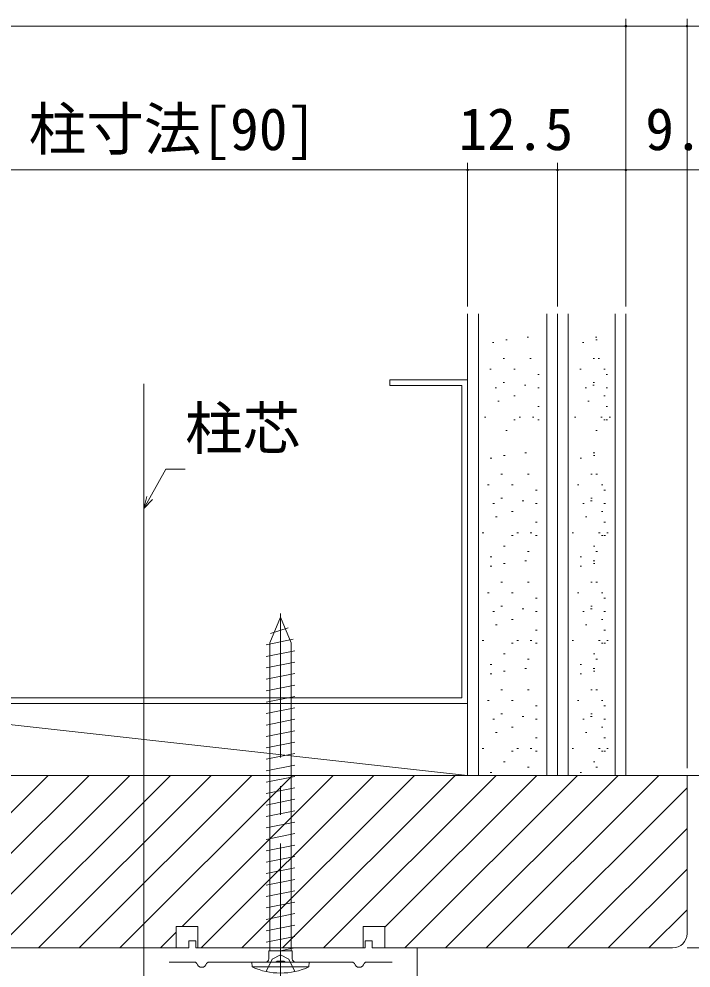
# Model space of a CAD drawing. Units: millimetres, scale not verified. Extents: x -1188 to -198, y -840 to 759.
# Drawn here: x -957.2 to -863.8, y 294.7 to 426.7 of the extents above; entities that cross this region are included whole.
import ezdxf
from ezdxf.enums import TextEntityAlignment as Align

# ---------------------------------------------------------------- set-up
doc = ezdxf.new("R2010")
doc.units = ezdxf.units.MM
doc.header["$LTSCALE"] = 4
doc.linetypes.add('CHAIN1', pattern=[8, 5, -1, 1, -1])
doc.linetypes.add('DASHED1', pattern=[1.8, 1.2, -0.6])
for name, color, linetype, lineweight in [('0-3_YKK_D', 6, 'Continuous', 9), ('0-4_YKK_11', 7, 'Continuous', 9), ('0-5_YKK_12', 2, 'Continuous', 9), ('0-6_YSS_K', 3, 'Continuous', 9), ('0-7_YKK_13', 4, 'Continuous', 9)]:
    doc.layers.add(name, color=color, linetype=linetype, lineweight=lineweight)
doc.styles.add('ＭＳ ゴシック', font='')
doc.styles.get('ＭＳ ゴシック').set_extended_font_data('MS Gothic')

msp = doc.modelspace()

# ---------------------------------------------------------------- linework, layer by layer
at = {"layer": '0-3_YKK_D'}
for p, q in [((-872.867, 386.661), (-872.867, 426.66)), ((-872.867, 386.661), (-872.867, 426.66)), ((-864.367, 322.461), (-864.367, 426.66)), ((-872.867, 425.66), (-1006.867, 425.66)), ((-872.867, 425.66), (-864.367, 425.66)), ((-864.367, 425.66), (-849.467, 425.66)), ((-894.867, 386.661), (-894.867, 406.661)), ((-894.867, 386.661), (-894.867, 406.661)), ((-882.367, 386.661), (-882.367, 406.661)), ((-882.367, 386.661), (-882.367, 406.661)), ((-872.867, 386.661), (-872.867, 406.661)), ((-894.867, 405.661), (-984.867, 405.661)), ((-894.867, 405.661), (-882.367, 405.661)), ((-882.367, 405.661), (-872.867, 405.661)), ((-872.867, 405.661), (-857.967, 405.661)), ((-939.039, 360.043), (-936.82, 364.025)), ((-936.82, 364.025), (-934.12, 364.025)), ((-939.867, 358.559), (-939.437, 360.265)), ((-939.867, 358.559), (-939.039, 360.043)), ((-938.641, 359.822), (-939.867, 358.559)), ((-864.367, 297.461), (-792.367, 297.461))]:
    msp.add_line(p, q, dxfattribs=at)
for centre, start, end in [((-872.867, 425.66), 0, 180), ((-872.867, 425.66), 0, 180), ((-872.867, 425.66), 180, 0), ((-872.867, 425.66), 180, 0), ((-864.367, 425.66), 0, 180), ((-864.367, 425.66), 180, 0), ((-894.867, 405.661), 0, 180), ((-894.867, 405.661), 0, 180), ((-894.867, 405.661), 180, 0), ((-894.867, 405.661), 180, 0), ((-882.367, 405.661), 0, 180), ((-882.367, 405.661), 0, 180), ((-882.367, 405.661), 180, 0), ((-882.367, 405.661), 180, 0), ((-872.867, 405.661), 0, 180), ((-872.867, 405.661), 180, 0)]:
    msp.add_arc(centre, 0.106, start, end, dxfattribs=at)
at = {"layer": '0-4_YKK_11'}
for p, q in [((-933.617, 298.461), (-932.617, 298.461)), ((-933.617, 297.461), (-933.617, 298.461)), ((-932.617, 298.461), (-932.617, 297.461)), ((-909.117, 298.461), (-908.117, 298.461)), ((-909.117, 297.461), (-909.117, 298.461)), ((-908.117, 298.461), (-908.117, 297.461)), ((-939.867, 297.461), (-933.617, 297.461)), ((-939.867, 275.861), (-939.867, 297.461)), ((-932.617, 297.461), (-909.117, 297.461)), ((-908.117, 297.461), (-901.867, 297.461)), ((-901.867, 297.461), (-901.867, 275.861)), ((-932.694, 295.461), (-936.367, 295.461)), ((-932.499, 295.305), (-932.694, 295.461)), ((-930.939, 295.461), (-931.134, 295.305)), ((-921.537, 295.461), (-930.939, 295.461)), ((-921.346, 295.603), (-921.537, 295.461)), ((-920.388, 295.603), (-921.346, 295.603)), ((-920.196, 295.461), (-920.388, 295.603)), ((-910.794, 295.461), (-920.196, 295.461)), ((-910.599, 295.305), (-910.794, 295.461)), ((-909.039, 295.461), (-909.234, 295.305)), ((-905.367, 295.461), (-909.039, 295.461))]:
    msp.add_line(p, q, dxfattribs=at)
for centre in [(-931.817, 295.461), (-909.917, 295.461)]:
    msp.add_arc(centre, 0.7, 192.8396, 347.16039, dxfattribs=at)
at = {"layer": '0-5_YKK_12'}
for p, q in [((-939.867, 375.909), (-939.867, 202.961)), ((-1017.867, 321.461), (-861.867, 321.461))]:
    msp.add_line(p, q, dxfattribs=at)
at = {"layer": '0-6_YSS_K'}
for p, q in [((-894.867, 385.661), (-894.867, 321.461)), ((-893.367, 321.461), (-893.367, 385.661)), ((-883.867, 385.661), (-883.867, 321.461)), ((-882.367, 385.661), (-882.367, 321.461)), ((-882.367, 321.461), (-882.367, 385.661)), ((-880.867, 321.461), (-880.867, 385.661)), ((-874.367, 385.661), (-874.367, 321.461)), ((-872.867, 321.461), (-872.867, 385.661)), ((-891.412, 381.654), (-891.212, 381.654)), ((-889.559, 382.025), (-889.359, 382.025)), ((-886.594, 382.395), (-886.394, 382.395)), ((-878.912, 381.654), (-878.712, 381.654)), ((-877.094, 382.395), (-876.894, 382.395)), ((-877.059, 382.025), (-876.859, 382.025)), ((-889.929, 379.43), (-889.729, 379.43)), ((-886.223, 379.43), (-886.023, 379.43)), ((-877.429, 379.43), (-877.229, 379.43)), ((-876.723, 379.43), (-876.523, 379.43)), ((-891.782, 377.948), (-891.583, 377.948)), ((-888.447, 377.948), (-888.247, 377.948)), ((-879.282, 377.948), (-879.083, 377.948)), ((-875.947, 377.948), (-875.747, 377.948)), ((-894.867, 376.461), (-905.667, 376.461)), ((-894.867, 331.461), (-894.867, 376.461)), ((-885.111, 377.206), (-884.911, 377.206)), ((-875.611, 377.206), (-875.411, 377.206)), ((-895.667, 375.661), (-895.667, 332.26)), ((-891.041, 375.353), (-890.841, 375.353)), ((-889.929, 376.094), (-889.729, 376.094)), ((-886.964, 375.724), (-886.764, 375.724)), ((-885.111, 375.353), (-884.911, 375.353)), ((-878.541, 375.353), (-878.341, 375.353)), ((-877.464, 375.724), (-877.264, 375.724)), ((-877.429, 376.094), (-877.229, 376.094)), ((-875.611, 375.353), (-875.411, 375.353)), ((-888.447, 374.241), (-888.247, 374.241)), ((-875.947, 374.241), (-875.747, 374.241)), ((-890.671, 373.5), (-890.471, 373.5)), ((-885.111, 372.759), (-884.911, 372.759)), ((-878.171, 373.5), (-877.971, 373.5)), ((-875.611, 372.759), (-875.411, 372.759)), ((-892.524, 371.276), (-892.324, 371.276)), ((-887.706, 371.276), (-887.506, 371.276)), ((-885.852, 371.276), (-885.652, 371.276)), ((-880.024, 371.276), (-879.824, 371.276)), ((-876.352, 371.276), (-876.152, 371.276)), ((-875.206, 371.276), (-875.006, 371.276)), ((-888.447, 370.906), (-888.247, 370.906)), ((-885.111, 370.906), (-884.911, 370.906)), ((-875.947, 370.906), (-875.747, 370.906)), ((-875.611, 370.906), (-875.411, 370.906)), ((-889.559, 369.423), (-889.359, 369.423)), ((-877.059, 369.423), (-876.859, 369.423)), ((-889.863, 365.942), (-889.663, 365.942)), ((-886.898, 366.313), (-886.698, 366.313)), ((-877.398, 366.313), (-877.198, 366.313)), ((-877.363, 365.942), (-877.163, 365.942)), ((-891.716, 365.571), (-891.516, 365.571)), ((-879.216, 365.571), (-879.016, 365.571)), ((-890.233, 363.348), (-890.033, 363.348)), ((-886.527, 363.348), (-886.327, 363.348)), ((-877.733, 363.348), (-877.533, 363.348)), ((-877.027, 363.348), (-876.827, 363.348)), ((-892.086, 361.865), (-891.886, 361.865)), ((-888.751, 361.865), (-888.551, 361.865)), ((-879.586, 361.865), (-879.386, 361.865)), ((-876.251, 361.865), (-876.051, 361.865)), ((-885.415, 361.124), (-885.215, 361.124)), ((-875.915, 361.124), (-875.715, 361.124)), ((-891.345, 359.271), (-891.145, 359.271)), ((-890.233, 360.012), (-890.033, 360.012)), ((-887.268, 359.641), (-887.068, 359.641)), ((-885.415, 359.271), (-885.215, 359.271)), ((-878.845, 359.271), (-878.645, 359.271)), ((-877.768, 359.641), (-877.568, 359.641)), ((-877.733, 360.012), (-877.533, 360.012)), ((-875.915, 359.271), (-875.715, 359.271)), ((-888.751, 358.159), (-888.551, 358.159)), ((-876.251, 358.159), (-876.051, 358.159)), ((-890.975, 357.418), (-890.775, 357.418)), ((-885.415, 356.676), (-885.215, 356.676)), ((-878.475, 357.418), (-878.275, 357.418)), ((-875.915, 356.676), (-875.715, 356.676)), ((-892.828, 355.194), (-892.628, 355.194)), ((-888.01, 355.194), (-887.81, 355.194)), ((-886.156, 355.194), (-885.956, 355.194)), ((-880.328, 355.194), (-880.128, 355.194)), ((-876.656, 355.194), (-876.456, 355.194)), ((-875.51, 355.194), (-875.31, 355.194)), ((-888.751, 354.823), (-888.551, 354.823)), ((-885.415, 354.823), (-885.215, 354.823)), ((-876.251, 354.823), (-876.051, 354.823)), ((-875.915, 354.823), (-875.715, 354.823)), ((-889.863, 353.341), (-889.663, 353.341)), ((-886.527, 352.599), (-886.327, 352.599)), ((-877.363, 353.341), (-877.163, 353.341)), ((-877.027, 352.599), (-876.827, 352.599)), ((-891.716, 351.858), (-891.516, 351.858)), ((-886.898, 351.313), (-886.698, 351.313)), ((-879.216, 351.858), (-879.016, 351.858)), ((-877.398, 351.313), (-877.198, 351.313)), ((-891.716, 350.571), (-891.516, 350.571)), ((-889.863, 350.942), (-889.663, 350.942)), ((-879.216, 350.571), (-879.016, 350.571)), ((-877.363, 350.942), (-877.163, 350.942)), ((-890.233, 348.348), (-890.033, 348.348)), ((-886.527, 348.348), (-886.327, 348.348)), ((-877.733, 348.348), (-877.533, 348.348)), ((-877.027, 348.348), (-876.827, 348.348)), ((-892.086, 346.865), (-891.886, 346.865)), ((-888.751, 346.865), (-888.551, 346.865)), ((-885.415, 346.124), (-885.215, 346.124)), ((-879.586, 346.865), (-879.386, 346.865)), ((-876.251, 346.865), (-876.051, 346.865)), ((-875.915, 346.124), (-875.715, 346.124)), ((-890.233, 345.012), (-890.033, 345.012)), ((-887.268, 344.641), (-887.068, 344.641)), ((-877.768, 344.641), (-877.568, 344.641)), ((-877.733, 345.012), (-877.533, 345.012)), ((-891.345, 344.271), (-891.145, 344.271)), ((-885.415, 344.271), (-885.215, 344.271)), ((-878.845, 344.271), (-878.645, 344.271)), ((-875.915, 344.271), (-875.715, 344.271)), ((-890.975, 342.418), (-890.775, 342.418)), ((-888.751, 343.159), (-888.551, 343.159)), ((-878.475, 342.418), (-878.275, 342.418)), ((-876.251, 343.159), (-876.051, 343.159)), ((-885.415, 341.676), (-885.215, 341.676)), ((-875.915, 341.676), (-875.715, 341.676)), ((-892.828, 340.194), (-892.628, 340.194)), ((-888.751, 339.823), (-888.551, 339.823)), ((-888.01, 340.194), (-887.81, 340.194)), ((-886.156, 340.194), (-885.956, 340.194)), ((-885.415, 339.823), (-885.215, 339.823)), ((-880.328, 340.194), (-880.128, 340.194)), ((-876.656, 340.194), (-876.456, 340.194)), ((-876.251, 339.823), (-876.051, 339.823)), ((-875.915, 339.823), (-875.715, 339.823)), ((-875.51, 340.194), (-875.31, 340.194)), ((-889.863, 338.341), (-889.663, 338.341)), ((-877.363, 338.341), (-877.163, 338.341)), ((-891.716, 336.858), (-891.516, 336.858)), ((-886.527, 337.599), (-886.327, 337.599)), ((-879.216, 336.858), (-879.016, 336.858)), ((-877.027, 337.599), (-876.827, 337.599)), ((-891.716, 335.571), (-891.516, 335.571)), ((-889.863, 335.942), (-889.663, 335.942)), ((-886.898, 336.313), (-886.698, 336.313)), ((-879.216, 335.571), (-879.016, 335.571)), ((-877.398, 336.313), (-877.198, 336.313)), ((-877.363, 335.942), (-877.163, 335.942)), ((-890.233, 333.347), (-890.033, 333.347)), ((-886.527, 333.347), (-886.327, 333.347)), ((-877.733, 333.347), (-877.533, 333.347)), ((-877.027, 333.347), (-876.827, 333.347)), ((-894.867, 331.461), (-984.867, 331.461)), ((-895.667, 332.26), (-984.067, 332.26)), ((-894.867, 321.461), (-894.867, 331.461)), ((-892.086, 331.865), (-891.886, 331.865)), ((-888.751, 331.865), (-888.551, 331.865)), ((-879.586, 331.865), (-879.386, 331.865)), ((-876.251, 331.865), (-876.051, 331.865)), ((-890.233, 330.012), (-890.033, 330.012)), ((-885.415, 331.124), (-885.215, 331.124)), ((-877.733, 330.012), (-877.533, 330.012)), ((-875.915, 331.124), (-875.715, 331.124)), ((-891.345, 329.271), (-891.145, 329.271)), ((-887.268, 329.641), (-887.068, 329.641)), ((-885.415, 329.271), (-885.215, 329.271)), ((-878.845, 329.271), (-878.645, 329.271)), ((-877.768, 329.641), (-877.568, 329.641)), ((-875.915, 329.271), (-875.715, 329.271)), ((-890.975, 327.418), (-890.775, 327.418)), ((-888.751, 328.159), (-888.551, 328.159)), ((-878.475, 327.418), (-878.275, 327.418)), ((-876.251, 328.159), (-876.051, 328.159)), ((-885.415, 326.676), (-885.215, 326.676)), ((-875.915, 326.676), (-875.715, 326.676)), ((-892.828, 325.194), (-892.628, 325.194)), ((-888.751, 324.823), (-888.551, 324.823)), ((-888.01, 325.194), (-887.81, 325.194)), ((-886.156, 325.194), (-885.956, 325.194)), ((-885.415, 324.823), (-885.215, 324.823)), ((-880.328, 325.194), (-880.128, 325.194)), ((-876.656, 325.194), (-876.456, 325.194)), ((-876.251, 324.823), (-876.051, 324.823)), ((-875.915, 324.823), (-875.715, 324.823)), ((-875.51, 325.194), (-875.31, 325.194)), ((-889.863, 323.341), (-889.663, 323.341)), ((-886.527, 322.599), (-886.327, 322.599)), ((-877.363, 323.341), (-877.163, 323.341)), ((-877.027, 322.599), (-876.827, 322.599)), ((-889.367, 321.461), (-990.367, 321.461)), ((-984.867, 321.461), (-894.867, 321.461)), ((-977.141, 297.461), (-953.141, 321.461)), ((-971.484, 297.461), (-947.484, 321.461)), ((-965.828, 297.461), (-941.828, 321.461)), ((-960.171, 297.461), (-936.171, 321.461)), ((-954.514, 297.461), (-930.514, 321.461)), ((-948.857, 297.461), (-924.857, 321.461)), ((-943.2, 297.461), (-919.2, 321.461)), ((-934.543, 300.461), (-913.543, 321.461)), ((-931.886, 297.461), (-907.886, 321.461)), ((-926.23, 297.461), (-902.23, 321.461)), ((-920.573, 297.461), (-896.573, 321.461)), ((-914.916, 297.461), (-890.916, 321.461)), ((-906.367, 300.353), (-885.259, 321.461)), ((-903.602, 297.461), (-879.602, 321.461)), ((-897.945, 297.461), (-873.945, 321.461)), ((-894.867, 321.461), (-882.367, 321.461)), ((-892.288, 297.461), (-868.288, 321.461)), ((-891.716, 321.858), (-891.516, 321.858)), ((-864.367, 321.461), (-889.367, 321.461)), ((-882.367, 321.461), (-872.867, 321.461)), ((-879.216, 321.858), (-879.016, 321.858)), ((-864.367, 299.461), (-864.367, 321.461)), ((-886.632, 297.461), (-864.367, 319.725)), ((-880.975, 297.461), (-864.367, 314.069)), ((-875.318, 297.461), (-864.367, 308.412)), ((-869.661, 297.461), (-864.367, 302.755)), ((-937.543, 297.461), (-935.367, 299.637)), ((-935.367, 300.461), (-932.367, 300.461)), ((-935.367, 297.461), (-935.367, 300.461)), ((-932.367, 300.461), (-932.367, 297.461)), ((-909.367, 300.461), (-906.367, 300.461)), ((-909.367, 297.461), (-909.367, 300.461)), ((-906.367, 300.461), (-906.367, 297.461)), ((-1013.367, 297.461), (-935.367, 297.461)), ((-932.367, 297.461), (-909.367, 297.461)), ((-906.367, 297.461), (-866.367, 297.461))]:
    msp.add_line(p, q, dxfattribs=at)
for points in [[(-905.667, 376.461), (-905.667, 375.661), (-895.667, 375.661)], [(-894.867, 331.461), (-984.867, 331.461), (-894.867, 321.461)]]:
    msp.add_lwpolyline(points, dxfattribs=at)
msp.add_arc((-866.367, 299.461), 2, 270, 359.99998, dxfattribs=at)
at = {"layer": '0-7_YKK_13', "linetype": 'CHAIN1'}
msp.add_line((-920.867, 291.961), (-920.867, 344.955), dxfattribs=at)
at = {"layer": '0-7_YKK_13'}
for p, q in [((-920.867, 343.461), (-922.342, 339.9)), ((-920.867, 343.461), (-919.392, 339.9)), ((-922.267, 341.181), (-919.817, 341.976)), ((-922.867, 339.591), (-919.117, 340.385)), ((-922.342, 339.9), (-922.342, 297.064)), ((-919.392, 297.048), (-919.392, 339.9)), ((-922.867, 338.001), (-918.867, 338.796)), ((-918.867, 337.206), (-922.867, 336.411)), ((-918.867, 335.616), (-922.867, 334.821)), ((-918.867, 334.025), (-922.867, 333.231)), ((-918.867, 332.436), (-922.867, 331.641)), ((-918.867, 330.846), (-922.867, 330.051)), ((-918.867, 329.255), (-922.867, 328.461)), ((-918.867, 327.666), (-922.867, 326.871)), ((-918.867, 326.076), (-922.867, 325.281)), ((-918.867, 324.486), (-922.867, 323.691)), ((-918.867, 322.896), (-922.867, 322.101)), ((-918.867, 321.305), (-922.867, 320.51)), ((-918.867, 319.716), (-922.867, 318.921)), ((-918.867, 318.126), (-922.867, 317.331)), ((-918.867, 316.536), (-922.867, 315.741)), ((-918.867, 314.946), (-922.867, 314.151)), ((-918.867, 313.356), (-922.867, 312.561)), ((-918.867, 311.766), (-922.867, 310.971)), ((-918.867, 310.176), (-922.867, 309.381)), ((-918.867, 308.586), (-922.867, 307.791)), ((-918.867, 306.996), (-922.867, 306.2)), ((-918.867, 305.405), (-922.867, 304.611)), ((-918.867, 303.816), (-922.867, 303.021)), ((-918.867, 302.226), (-922.867, 301.431)), ((-918.867, 300.636), (-922.867, 299.841)), ((-918.867, 299.046), (-922.867, 298.251)), ((-922.502, 295.961), (-922.502, 297.048)), ((-919.232, 297.048), (-922.502, 297.048)), ((-922.369, 297.048), (-922.342, 297.064)), ((-918.867, 297.456), (-920.917, 297.048)), ((-919.232, 295.961), (-919.232, 297.048)), ((-924.867, 295.461), (-924.81, 294.818)), ((-916.867, 295.461), (-924.867, 295.461)), ((-924.81, 294.818), (-916.923, 294.818)), ((-917.271, 295.461), (-924.462, 295.461)), ((-916.867, 295.461), (-916.923, 294.818))]:
    msp.add_line(p, q, dxfattribs=at)
at = {"layer": '0-7_YKK_13', "linetype": 'DASHED1'}
for p, q in [((-922.867, 294.173), (-922.012, 295.888)), ((-922.012, 295.888), (-920.867, 296.497))]:
    msp.add_line(p, q, dxfattribs=at)
msp.add_lwpolyline([(-918.867, 294.173), (-919.722, 295.888), (-920.867, 296.497)], dxfattribs=at)
at = {"layer": '0-7_YKK_13'}
for centre, radius, start, end in [((-923.002, 295.961), 0.5, 270, 0), ((-918.732, 295.961), 0.5, 180, 270), ((-920.867, 303.461), 9.5, 245.47226, 294.52773)]:
    msp.add_arc(centre, radius, start, end, dxfattribs=at)

# ---------------------------------------------------------------- texts
at = {"layer": '0-3_YKK_D', "color": 4, "style": 'ＭＳ ゴシック'}
for s, p in [('柱寸法[90]', (-955.867, 406.661)), ('12.5', (-896.137, 406.661)), ('9.5', (-870.167, 406.661)), ('柱芯', (-934.12, 365.025))]:
    msp.add_text(s, height=5.865, dxfattribs=at).set_placement(p, align=Align.BOTTOM_LEFT)

doc.saveas('drawing.dxf')
